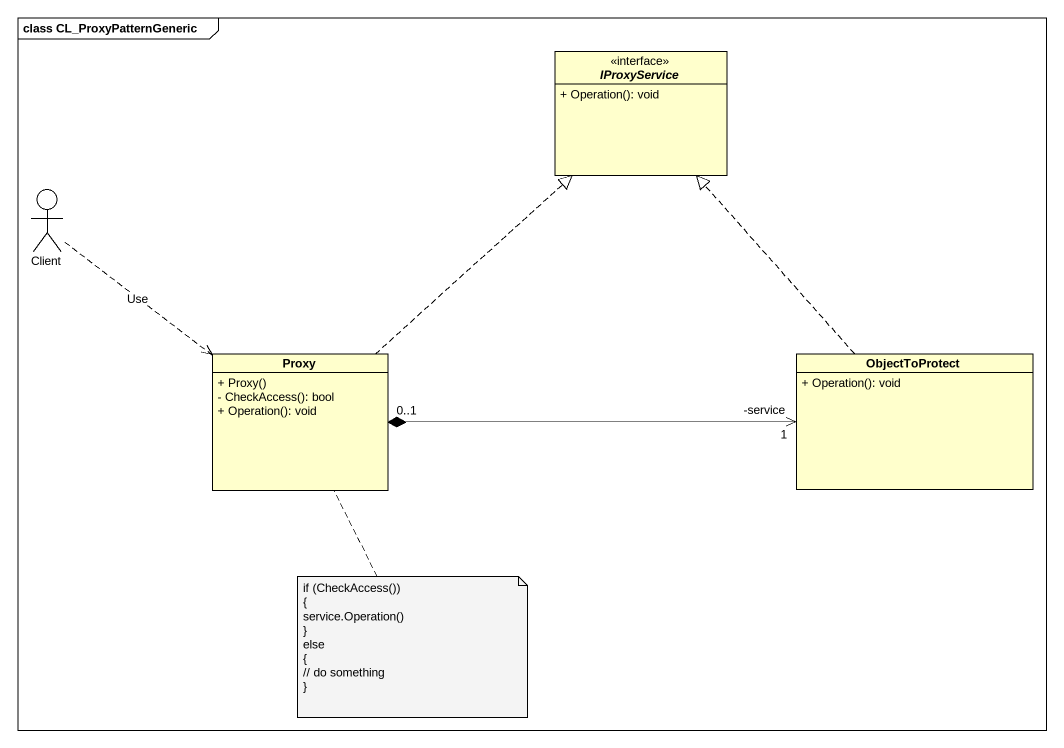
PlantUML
@startuml
mainframe class CL_ProxyPatternGeneric
allowmixing
hide circle
hide empty members
skinparam classAttributeIconSize 0
interface IProxyService <<interface>> {
  + Operation(): void
}
actor Client
class Proxy {
  + Proxy()
  - CheckAccess(): bool
  + Operation(): void
}
class ObjectToProtect {
  + Operation(): void
}
Client ..> Proxy : Use
Proxy .up.|> IProxyService
ObjectToProtect .up.|> IProxyService
ObjectToProtect "-service\n1" <-left-* "0..1" Proxy
note bottom of Proxy
  if (CheckAccess())
  {
  service.Operation()
  ~}
  else
  {
  // do something
  ~}
end note
@enduml
